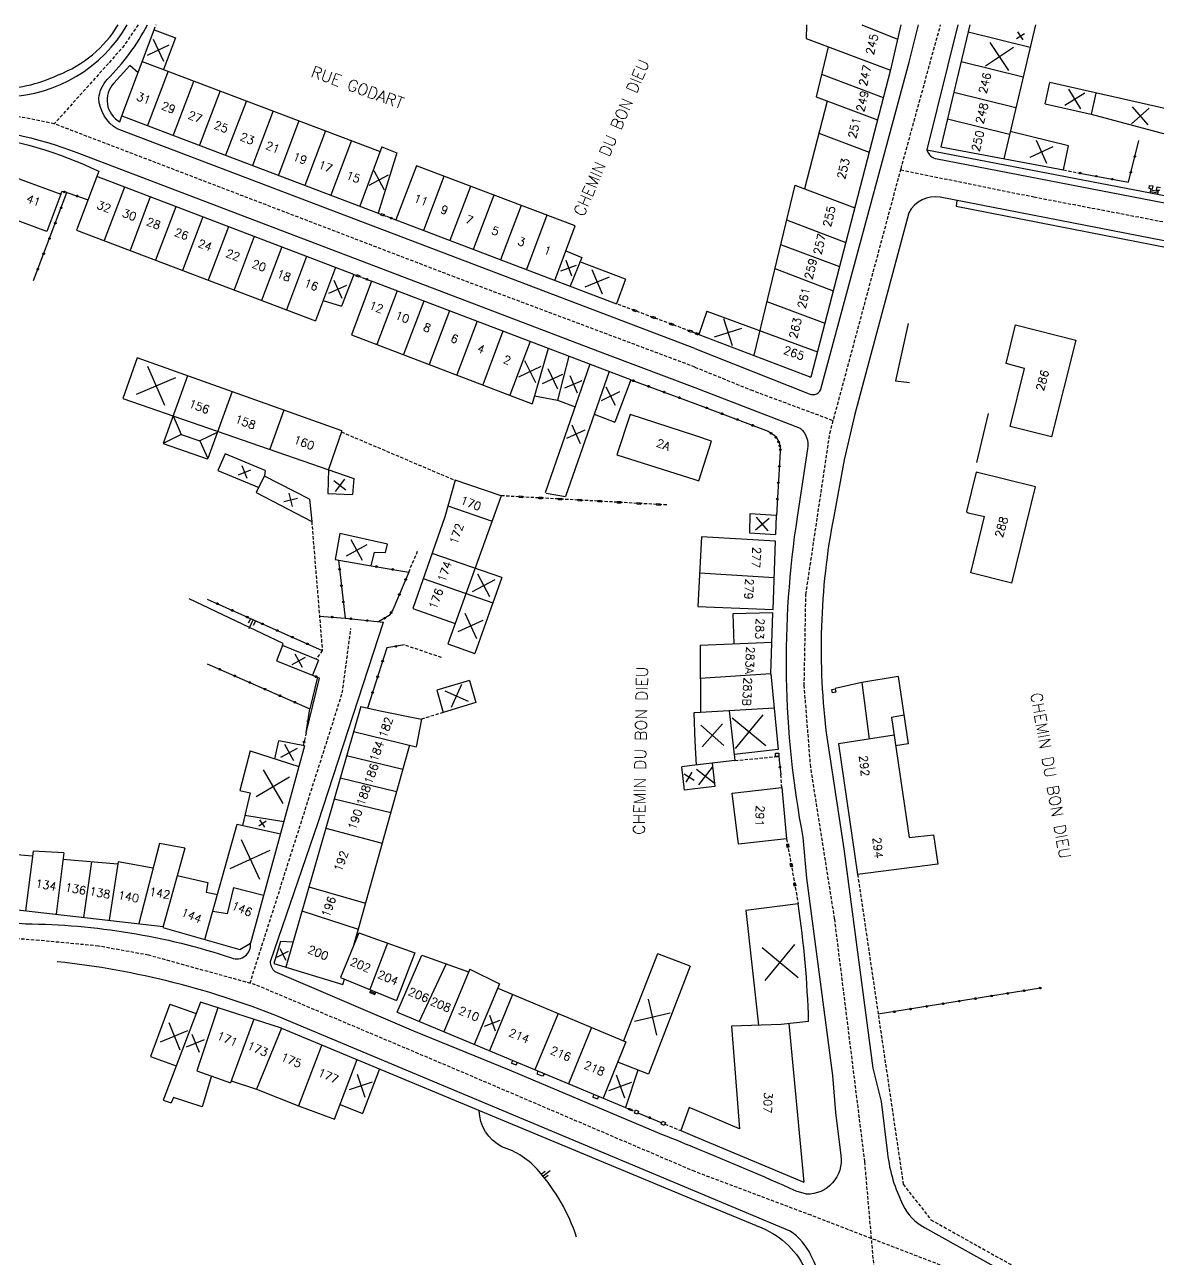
# Model space of a CAD drawing. Header units: millimetres. Extents: x 114000 to 115000, y 124000 to 125000.
# Drawn here: x 114397.9 to 114570.6, y 124811.9 to 125000 of the extents above; entities that cross this region are included whole.
import ezdxf
from ezdxf.enums import TextEntityAlignment as Align

# ---------------------------------------------------------------- set-up
doc = ezdxf.new("R2010")
doc.units = ezdxf.units.MM
doc.linetypes.add('DASHED', pattern=[0.75, 0.5, -0.25])
for name, color, linetype in [('W0001', 6, 'DASHED'), ('W0008', 7, 'CONTINUOUS'), ('W0100', 7, 'CONTINUOUS'), ('W0112', 1, 'DASHED'), ('W0211', 2, 'CONTINUOUS'), ('W0310', 3, 'CONTINUOUS'), ('W0322', 7, 'CONTINUOUS'), ('W0989', 7, 'CONTINUOUS'), ('W0991', 7, 'CONTINUOUS')]:
    doc.layers.add(name, color=color, linetype=linetype)
doc.styles.get("Standard").update_dxf_attribs({"font": 'romans.shx', "width": 0.85})

msp = doc.modelspace()

# ---------------------------------------------------------------- linework, layer by layer
at = {"layer": 'W0001'}
for points in [[(114500, 124825.23), (114463.44, 124840.85), (114433.06, 124853.7), (114416.75, 124858.21), (114409.12, 124859.6), (114400.09, 124860.46), (114376.52, 124862.24), (114350.74, 124864.93), (114327.39, 124868.44), (114275.94, 124875.56), (114247.16, 124879.74), (114233.18, 124882.1), (114221.74, 124883.91), (114214.66, 124885.18), (114209.22, 124887.72), (114172.9, 124906.05), (114141.46, 124919.36), (114135.75, 124921.19), (114095.28, 124930.78), (114092.31, 124931.24), (114090, 124966.46), (114100.71, 125000)], [(114500, 124947.82), (114463.43, 124961.53), (114402.4, 124984.9), (114392.22, 124986.94), (114382.87, 124987.6), (114369.59, 124986.2), (114360.65, 124983.52), (114354.27, 124981.6), (114346.48, 124980.33), (114328.7, 124981.29), (114307.19, 124989.04), (114277.58, 125000)], [(114415.17, 125000), (114413.06, 124996.85), (114410.65, 124994.08), (114402.4, 124984.9)], [(114511.26, 124750), (114520.28, 124774.54), (114528.53, 124796.32), (114525.88, 124826.75), (114521.28, 124863.77), (114517.63, 124886.88), (114516.65, 124899.29), (114516.9, 124913.16), (114520.55, 124937.73), (114531.39, 124978.04), (114537.42, 125000)], [(114531.35, 124977.88), (114551.64, 124973.76), (114572.69, 124969.72), (114597.58, 124965.09), (114604.11, 124962.74)], [(114500, 124947.82), (114508.49, 124944.36), (114521.07, 124939.68)], [(114432.22, 124853.93), (114446.28, 124898.17), (114447.6, 124907.97)], [(114631.99, 124750), (114621, 124764.23), (114618.02, 124766.98), (114612.29, 124770.41), (114581.43, 124787.25), (114540.88, 124809.64), (114517.69, 124818.57), (114500, 124825.23)]]:
    msp.add_lwpolyline(points, dxfattribs=at)
at = {"layer": 'W0008'}
for points in [[(114175.37, 125000), (114173.85, 124996.59), (114155.69, 124956.7), (114148.09, 124941.16), (114146.04, 124937.03), (114140.25, 124925.03, 0.302253), (114141.6, 124922.02, -0.035013), (114170.95, 124909.98), (114211.31, 124890.04, 0.081566), (114221.89, 124886.65), (114256.32, 124881.41), (114340.12, 124869.45, 0.011269), (114384.1, 124864.45), (114398.01, 124862.99, -0.078291), (114429.41, 124857.8, 0.572154), (114432.29, 124860.05, 0.572154)], [(114362, 125000), (114365.5, 124991.43, 0.348613), (114370.44, 124988.77, -0.072257), (114393.61, 124989.04), (114395.25, 124989.01, 0.258058), (114413.53, 125000)], [(114372.52, 124993.07), (114372.99, 124990.29, -0.054797), (114393.25, 124990.2, 0.11527), (114402.98, 124992.34, 0.165536), (114412.16, 125000)], [(114500, 124950.64), (114411.98, 124984.12, -0.238116), (114409.17, 124988.81, -0.135512), (114410.45, 124991.67, 0.07943), (114416.61, 125000)], [(114500, 124950.64), (114517.42, 124943.77, 0.501147), (114519.24, 124944.68), (114532.61, 124994.3), (114534.08, 125000)], [(114540.04, 125000), (114535.34, 124980.91, 0.309712), (114536.89, 124979.56), (114591.76, 124968.95), (114598.62, 124967.65), (114604.65, 124965.53)], [(114415.16, 124992.64), (114413.89, 124993.8), (114411.47, 124991.07, 0.484674), (114412.37, 124985.2), (114412.71, 124986.11)], [(114376.23, 124960.22), (114376.84, 124962.62), (114350.04, 124972.23, -0.830314), (114350.21, 124978.37, 0.047359), (114363.55, 124981.49, -0.109558), (114386.76, 124984.68, -0.074777), (114405.86, 124980.51), (114486.61, 124949.76), (114500, 124944.7)], [(114353.44, 124971.01), (114353.73, 124972.05), (114350.26, 124973.35, -0.619665), (114349.77, 124976.66, -0.119081), (114352.81, 124977.71, 0.037873), (114369.89, 124982.36, -0.168659), (114409.18, 124977.66), (114408.88, 124976.85)], [(114535.34, 124980.91), (114598.45, 124968.79, -0.039782), (114604.88, 124966.59, -0.039782)], [(114603.62, 124960.08, 0.020817), (114597.78, 124961.91), (114537.38, 124973.7, 0.321623), (114532.56, 124971.34), (114524.38, 124940.67), (114522.73, 124933.67), (114521.14, 124925.08, 0.079898), (114520.09, 124891.41), (114522.69, 124874.4), (114527.09, 124840.98), (114528.36, 124835.92), (114529.33, 124827.99, 0.086368), (114531.68, 124820.17, 0.158913), (114534.97, 124816.69), (114613.71, 124772.79, -0.101509), (114623.56, 124765.62), (114635.93, 124750)], [(114539.9, 124973.21), (114539.79, 124972.35), (114597.31, 124961.07, -0.022111), (114603.44, 124959.12, -0.022111)], [(114500, 124944.7), (114516.02, 124938.54, -0.272243), (114517.14, 124935.35), (114515.57, 124924.98, 0.085598), (114516.44, 124876.16), (114517, 124869.97), (114520.98, 124839.87), (114521.42, 124834.25), (114522.24, 124827.67, -0.456582), (114517, 124821.78), (114515.44, 124822.23, 0.009611), (114500, 124828.85)], [(114500, 124828.85, 0.004634), (114494.33, 124831.12), (114471.74, 124840.69), (114457.19, 124846.65), (114436.06, 124855.65, -0.205047), (114435.34, 124857.27), (114442.62, 124878.44), (114452.56, 124908.95)], [(114500, 124822.27), (114437.83, 124848.33, 0.071234), (114402.86, 124857.21), (114402.86, 124857.21)], [(114507.31, 124750), (114517, 124775.98), (114521.36, 124787.46, 0.121219), (114523.4, 124798.71), (114518.15, 124811.5), (114517.66, 124812.52, 0.128112), (114514.53, 124816.18), (114500, 124822.27)], [(114500, 124820.88), (114510.19, 124816.64, -0.196692), (114517, 124809.93), (114520.81, 124800.31, -0.141073), (114520.19, 124790.83), (114517, 124782.55), (114504.73, 124750)]]:
    msp.add_lwpolyline(points, format="xyb", dxfattribs=at)
for points in [[(114440.8, 124892.1), (114442.81, 124900.44)], [(114442.49, 124900.57), (114441.35, 124895.74)]]:
    msp.add_lwpolyline(points, dxfattribs=at)
at = {"layer": 'W0100'}
for points in [[(114517.01, 125000), (114516.94, 124997.9)], [(114525.43, 125000), (114530.84, 124997.78)], [(114531.36, 125000), (114529.77, 124993.1)], [(114541.88, 125000), (114537.47, 124981.38)], [(114551.86, 125000), (114547.06, 124979.57)], [(114412.71, 124986.11), (114417.62, 124999.23)], [(114417.62, 124999.23), (114420.88, 124998)], [(114420.88, 124998), (114419.04, 124993.17)], [(114516.94, 124997.9), (114529.77, 124993.09)], [(114541.62, 124998.9), (114551.06, 124996.58)], [(114520.29, 124996.64), (114518.45, 124989)], [(114415.81, 124994.39), (114452.05, 124980.68)], [(114540.56, 124994.41), (114549.99, 124992.07)], [(114419.73, 124992.91), (114416.58, 124984.64)], [(114529.77, 124993.1), (114517.67, 124946.31)], [(114519.29, 124992.48), (114528.68, 124988.91)], [(114423.66, 124991.42), (114420.49, 124983.15)], [(114553.33, 124987.92), (114554.06, 124991.17)], [(114573.36, 124986.84), (114554.06, 124991.17)], [(114427.69, 124989.9), (114424.52, 124981.62)], [(114431.69, 124988.39), (114428.51, 124980.1)], [(114520.15, 124988.36), (114516.69, 124974.98)], [(114518.45, 124989), (114527.8, 124985.49)], [(114539.45, 124989.72), (114548.9, 124987.4)], [(114561.08, 124989.57), (114560.36, 124986.35)], [(114435.75, 124986.85), (114432.61, 124978.55)], [(114553.33, 124987.92), (114560.36, 124986.35)], [(114412.71, 124986.11), (114451.75, 124971.27)], [(114439.68, 124985.36), (114436.55, 124977.05)], [(114538.48, 124985.63), (114547.94, 124983.32)], [(114560.36, 124986.35), (114572.5, 124983.13)], [(114443.7, 124983.84), (114440.57, 124975.52)], [(114518.88, 124983.46), (114526.53, 124980.59)], [(114556.9, 124981.55), (114548.03, 124983.73)], [(114447.67, 124982.33), (114444.55, 124974.01)], [(114452.32, 124981.41), (114448.94, 124972.34)], [(114452.32, 124981.41), (114454.59, 124980.46)], [(114537.47, 124981.38), (114556.12, 124977.86)], [(114556.12, 124977.86), (114556.9, 124981.55)], [(114389.11, 124979.43), (114403.39, 124974.16)], [(114454.59, 124980.46), (114451.75, 124971.27)], [(114457.58, 124978.47), (114454.46, 124970.24)], [(114481.76, 124969.33), (114457.58, 124978.47)], [(114408.88, 124976.85), (114405.81, 124968.67)], [(114448.04, 124961.95), (114408.88, 124976.85)], [(114413.09, 124975.25), (114409.99, 124967.09)], [(114461.77, 124976.88), (114458.64, 124968.65)], [(114465.8, 124975.36), (114462.67, 124967.11)], [(114515.23, 124975.53), (114508.99, 124949.62)], [(114515.23, 124975.53), (114524.34, 124972.11)], [(114401.28, 124968.49), (114387, 124973.76)], [(114403.39, 124974.16), (114401.28, 124968.49)], [(114417.01, 124973.75), (114413.94, 124965.59)], [(114469.37, 124974.01), (114466.23, 124965.76)], [(114569.43, 124974.97), (114569.32, 124974.39)], [(114569.35, 124974.58), (114570.5, 124974.36)], [(114569.4, 124974.83), (114570.55, 124974.61)], [(114570.58, 124974.75), (114570.46, 124974.17)], [(114420.92, 124972.27), (114417.84, 124964.11)], [(114473.52, 124972.44), (114470.38, 124964.18)], [(114425.02, 124970.71), (114421.94, 124962.56)], [(114454.46, 124970.24), (114488.03, 124957.47)], [(114477.46, 124970.96), (114474.33, 124962.68)], [(114513.95, 124970.25), (114522.97, 124966.82)], [(114405.81, 124968.67), (114442.19, 124954.88)], [(114428.96, 124969.21), (114425.87, 124961.07)], [(114432.84, 124967.73), (114429.79, 124959.58)], [(114478.65, 124961.04), (114481.76, 124969.33)], [(114437.05, 124966.13), (114433.98, 124957.99)], [(114513.05, 124966.51), (114522.03, 124963.15)], [(114440.84, 124964.69), (114437.79, 124956.55)], [(114480.34, 124965.54), (114482.75, 124964.53)], [(114482.75, 124964.53), (114480.97, 124960.16)], [(114489.44, 124961.2), (114482.48, 124963.87)], [(114445.25, 124963.01), (114442.19, 124954.88)], [(114448.04, 124961.95), (114446.18, 124957.1)], [(114512.18, 124962.87), (114521.06, 124959.43)], [(114450.74, 124960.92), (114447.68, 124952.75)], [(114490.21, 124945.9), (114450.74, 124960.92)], [(114489.44, 124961.2), (114488.03, 124957.47)], [(114454.65, 124959.43), (114451.55, 124951.27)], [(114443.35, 124957.97), (114446.18, 124957.1)], [(114458.72, 124957.88), (114455.61, 124949.72)], [(114462.63, 124956.4), (114459.51, 124948.23)], [(114501.81, 124956.37), (114500.59, 124952.81)], [(114501.81, 124956.37), (114518.67, 124950.17)], [(114510.96, 124957.81), (114519.8, 124954.54)], [(114466.81, 124954.8), (114463.71, 124946.63)], [(114447.68, 124952.75), (114475.19, 124942.25)], [(114470.75, 124953.31), (114467.69, 124945.11)], [(114500.59, 124952.81), (114517.67, 124946.31)], [(114547.39, 124948.35), (114548.84, 124954.27)], [(114548.84, 124954.27), (114558.04, 124951.95)], [(114474.92, 124951.72), (114471.8, 124943.54)], [(114477.66, 124950.68), (114475.19, 124942.25)], [(114558.04, 124951.95), (114554.34, 124937.22)], [(114415.04, 124949.24), (114412.86, 124943.06)], [(114446.19, 124938.13), (114415.04, 124949.24)], [(114480.81, 124949.48), (114479.04, 124942.78)], [(114483.98, 124948.27), (114477.19, 124928.66)], [(114486.91, 124947.16), (114480.28, 124928.12)], [(114550.18, 124947.63), (114547.39, 124948.35)], [(114548.01, 124938.76), (114550.18, 124947.63)], [(114422.72, 124946.5), (114418.98, 124936.18)], [(114490.21, 124945.9), (114487.78, 124939.43)], [(114429.48, 124944.09), (114425.81, 124933.91)], [(114475.54, 124943.46), (114479.04, 124942.78)], [(114412.86, 124943.06), (114448.04, 124930.87)], [(114437.37, 124941.27), (114435.25, 124935.31)], [(114479.04, 124942.78), (114481.73, 124941.77)], [(114420.51, 124940.41), (114421.71, 124937.56)], [(114484.63, 124940.63), (114487.78, 124939.43)], [(114490.11, 124940.61), (114488.09, 124934.45)], [(114500, 124937.39), (114490.11, 124940.61)], [(114421.71, 124937.56), (114418.98, 124936.18)], [(114421.71, 124937.56), (114424.57, 124936.57)], [(114427.24, 124937.88), (114424.57, 124936.57)], [(114446.19, 124938.13), (114444.16, 124932.22)], [(114554.34, 124937.22), (114548.01, 124938.76)], [(114418.98, 124936.18), (114425.68, 124933.86)], [(114424.57, 124936.57), (114425.81, 124933.91)], [(114502.5, 124936.56), (114500, 124937.39)], [(114500.57, 124930.5), (114502.5, 124936.56)], [(114425.68, 124933.86), (114425.81, 124933.91)], [(114428.43, 124934.62), (114427.32, 124932.09)], [(114434.52, 124932.07), (114428.43, 124934.62)], [(114488.09, 124934.45), (114500, 124930.68)], [(114427.32, 124932.09), (114433.56, 124929.5)], [(114434.53, 124932.07), (114434.45, 124931.31)], [(114444.16, 124932.22), (114444.1, 124928.55)], [(114434.45, 124931.31), (114433.16, 124928.69)], [(114441.26, 124927.7), (114434.41, 124931.22)], [(114448.04, 124930.87), (114447.83, 124928.39)], [(114463.46, 124930.57), (114461.92, 124925.03)], [(114470.48, 124928.21), (114463.46, 124930.57)], [(114500, 124930.68), (114500.57, 124930.5)], [(114542.82, 124931.8), (114541.36, 124925.83)], [(114551.89, 124929.56), (114542.82, 124931.8)], [(114433.16, 124928.69), (114441.62, 124924.3)], [(114444.1, 124928.55), (114447.83, 124928.39)], [(114470.48, 124928.21), (114462.35, 124905.63)], [(114477.35, 124928.63), (114480.28, 124928.12)], [(114548.25, 124914.92), (114551.89, 124929.56)], [(114441.26, 124927.7), (114441.62, 124924.3)], [(114462.37, 124926.66), (114469.1, 124924.37)], [(114461.92, 124925.03), (114457.04, 124911.04)], [(114508.37, 124925.45), (114508.33, 124922.56)], [(114512.4, 124925.22), (114508.37, 124925.45)], [(114512.3, 124922.31), (114512.4, 124925.22)], [(114541.36, 124925.83), (114541.6, 124925.64)], [(114541.6, 124925.64), (114544.1, 124925.07)], [(114542.01, 124916.49), (114544.1, 124925.07)], [(114445.92, 124922.48), (114445.19, 124918.5)], [(114453.19, 124920.82), (114445.92, 124922.48)], [(114508.33, 124922.56), (114512.29, 124922.31)], [(114452.86, 124919.56), (114453.19, 124920.82)], [(114500.99, 124921.98), (114500.45, 124911.36)], [(114512.26, 124921.28), (114500.99, 124921.98)], [(114511.91, 124910.91), (114512.26, 124921.28)], [(114450.68, 124917.55), (114451.2, 124919.64)], [(114451.2, 124919.64), (114452.86, 124919.56)], [(114470.6, 124915.75), (114459.97, 124919.44)], [(114445.19, 124918.5), (114450.68, 124917.55)], [(114458.62, 124915.59), (114469.23, 124911.9)], [(114470.6, 124915.75), (114466.48, 124904.18)], [(114500.71, 124916.48), (114512.07, 124915.77)], [(114548.25, 124914.92), (114542.01, 124916.49)], [(114500.45, 124911.36), (114511.91, 124910.91)], [(114457.04, 124911.04), (114463.48, 124908.77)], [(114511.89, 124910.39), (114505.78, 124910.22)], [(114505.78, 124910.22), (114505.94, 124905.63)], [(114511.58, 124901.08), (114511.89, 124910.39)], [(114462.35, 124905.63), (114466.48, 124904.18)], [(114511.74, 124905.87), (114500.8, 124905.41)], [(114437.16, 124905.39), (114436.24, 124903.04)], [(114442.64, 124903.19), (114437.16, 124905.39)], [(114500.8, 124905.41), (114500.83, 124895.19)], [(114436.24, 124903.04), (114441.75, 124900.86)], [(114442.64, 124903.19), (114441.75, 124900.86)], [(114465.68, 124900.05), (114460.69, 124898.61)], [(114465.68, 124900.05), (114466.64, 124896.7)], [(114511.58, 124901.08), (114500.81, 124900.38)], [(114511.58, 124901.08), (114512.67, 124889.57)], [(114530.98, 124900.69), (114525.4, 124899.77)], [(114530.98, 124900.69), (114532.5, 124890.43)], [(114460.69, 124898.61), (114461.66, 124895.19)], [(114525.4, 124899.77), (114526.55, 124891.15)], [(114449.1, 124896.08), (114437.66, 124856.4)], [(114449.1, 124896.08), (114452.06, 124895.45)], [(114466.64, 124896.7), (114461.66, 124895.19)], [(114452.06, 124895.45), (114458.36, 124894.19)], [(114458.36, 124894.19), (114457.52, 124889.98)], [(114500, 124895.14), (114499.81, 124895.13)], [(114499.81, 124895.13), (114500, 124890.79)], [(114512.07, 124895.87), (114500, 124895.14)], [(114505.19, 124895.46), (114506.09, 124887.87)], [(114531.85, 124894.78), (114529.93, 124894.44)], [(114529.93, 124894.44), (114532.61, 124876.15)], [(114448.01, 124892.3), (114457.52, 124889.98)], [(114436.02, 124888.11), (114436.63, 124890.88)], [(114440.53, 124890.13), (114436.63, 124890.88)], [(114500, 124890.79), (114500.2, 124887.18)], [(114530.33, 124891.72), (114521.86, 124890.44)], [(114521.86, 124890.44), (114524.78, 124870.52)], [(114532.5, 124890.43), (114530.56, 124890.11)], [(114432.22, 124889.33), (114430.65, 124883.33)], [(114432.22, 124889.33), (114439.66, 124886.94)], [(114440.53, 124890.13), (114432.29, 124860.05)], [(114446.94, 124888.62), (114455.5, 124886.57)], [(114456.52, 124890.22), (114448.7, 124862.15)], [(114512.67, 124889.57), (114505.98, 124888.77)], [(114500, 124887.16), (114498.01, 124886.93)], [(114498.41, 124883.35), (114498.01, 124886.93)], [(114506.09, 124887.87), (114500, 124887.16)], [(114502.64, 124887.46), (114503.04, 124883.89)], [(114445.97, 124885.23), (114454.55, 124883.15)], [(114430.65, 124883.33), (114432.25, 124882.93)], [(114432.25, 124882.93), (114431.08, 124877.97)], [(114500, 124883.54), (114498.41, 124883.35)], [(114503.04, 124883.89), (114500, 124883.54)], [(114505.66, 124882.92), (114513.22, 124883.74)], [(114506.64, 124875.15), (114505.66, 124882.92)], [(114513.22, 124883.74), (114513.96, 124875.94)], [(114445.05, 124882.05), (114453.66, 124879.95)], [(114437.36, 124878.55), (114431.44, 124879.5)], [(114425.36, 124860.6), (114430.25, 124878.15)], [(114430.25, 124878.15), (114436.86, 124876.72)], [(114443.75, 124877.54), (114452.36, 124875.29)], [(114513.96, 124875.94), (114506.64, 124875.15)], [(114532.61, 124876.15), (114536.36, 124876.56)], [(114536.36, 124876.56), (114537.01, 124872.07)], [(114399.08, 124873.28), (114394.95, 124873.64)], [(114399.18, 124874.06), (114398.03, 124864.96)], [(114403.86, 124873.83), (114399.18, 124874.06)], [(114403.86, 124873.83), (114402.68, 124864.44)], [(114418.42, 124875.24), (114415.29, 124863.02)], [(114422.3, 124874.53), (114418.42, 124875.24)], [(114422.3, 124874.53), (114418.93, 124862.43)], [(114412.07, 124872.06), (114403.73, 124872.79)], [(114408.09, 124872.41), (114406.85, 124863.97)], [(114412.13, 124872.42), (114410.74, 124863.53)], [(114417.46, 124871.49), (114412.13, 124872.42)], [(114537.01, 124872.07), (114524.78, 124870.52)], [(114421.13, 124870.33), (114425.79, 124869.27)], [(114425.79, 124869.27), (114425.55, 124867.83)], [(114429.69, 124868.54), (114428.72, 124864.51)], [(114429.69, 124868.54), (114434.28, 124867.33)], [(114441.19, 124868.64), (114449.81, 124866.12)], [(114425.55, 124867.83), (114427.27, 124867.46)], [(114515.73, 124866.03), (114507.74, 124865.04)], [(114394.1, 124865.4), (114418.98, 124862.6)], [(114428.72, 124864.51), (114426.55, 124864.88)], [(114440.13, 124864.98), (114448.7, 124862.15)], [(114507.74, 124865.04), (114509.69, 124847.53)], [(114418.93, 124862.43), (114430.68, 124859.1)], [(114436.85, 124860.31), (114435.84, 124856.95)], [(114438.75, 124860.18), (114436.85, 124860.31)], [(114448.81, 124861.6), (114446.01, 124854.8)], [(114448.7, 124862.15), (114448.01, 124859.66)], [(114448.81, 124861.6), (114457.35, 124858.56)], [(114430.68, 124859.1), (114432.29, 124860.05)], [(114453.18, 124860.04), (114450.47, 124852.96)], [(114457.35, 124858.56), (114454.54, 124851.29)], [(114435.84, 124856.95), (114446.34, 124853.76)], [(114454.65, 124849.51), (114458.37, 124858.2)], [(114462.08, 124856.87), (114457.98, 124848.12)], [(114458.37, 124858.2), (114465.51, 124855.65)], [(114494.29, 124858.42), (114489.12, 124845.15)], [(114499.26, 124856.56), (114492.92, 124840.08)], [(114499.26, 124856.56), (114494.33, 124858.4)], [(114446.01, 124854.8), (114454.54, 124851.29)], [(114465.69, 124856.08), (114461.75, 124846.55)], [(114465.69, 124856.08), (114470.22, 124853.86)], [(114446.34, 124853.76), (114446.6, 124854.55)], [(114450.49, 124852.51), (114450.68, 124852.88)], [(114470.22, 124853.86), (114466.38, 124844.61)], [(114469.95, 124853.2), (114489.46, 124845.01)], [(114424.68, 124851.03), (114418.98, 124836.1)], [(114437.03, 124847.09), (114424.69, 124851.03)], [(114450.49, 124852.51), (114451.22, 124852.23)], [(114450.58, 124852.69), (114451.31, 124852.41)], [(114451.22, 124852.23), (114451.4, 124852.58)], [(114472.23, 124852.24), (114468.71, 124843.64)], [(114420.02, 124850.73), (114417.06, 124842.77)], [(114420.02, 124850.73), (114424.03, 124849.34)], [(114427.31, 124850.19), (114424.12, 124840.61)], [(114454.65, 124849.51), (114489.44, 124834.98)], [(114479.15, 124849.34), (114475.63, 124840.75)], [(114432.8, 124848.44), (114429.23, 124838.75)], [(114484.26, 124847.19), (114480.75, 124838.61)], [(114513.16, 124847.66), (114505.59, 124847.37)], [(114505.59, 124847.37), (114506.78, 124831.76)], [(114517.31, 124848.12), (114513.16, 124847.66)], [(114514.3, 124847.79), (114516.59, 124823.64)], [(114437.03, 124847.09), (114433.22, 124837.78)], [(114437.03, 124847.09), (114500, 124820.88)], [(114443.17, 124844.53), (114439.62, 124835.26)], [(114489.46, 124845.01), (114486.04, 124836.4)], [(114417.06, 124842.77), (114420.99, 124841.37)], [(114445.11, 124833.21), (114448.54, 124842.3)], [(114472.05, 124841.77), (114472.24, 124842.14)], [(114472.05, 124841.77), (114472.78, 124841.49)], [(114472.78, 124841.49), (114472.97, 124841.86)], [(114492.92, 124840.08), (114488.23, 124841.9)], [(114424.12, 124840.61), (114429.23, 124838.75)], [(114426.36, 124839.8), (114424.95, 124835.12)], [(114451.95, 124840.88), (114449.37, 124834.08)], [(114476.03, 124840.58), (114475.98, 124840.1)], [(114476.8, 124839.76), (114475.98, 124840.1)], [(114477.07, 124840.15), (114476.8, 124839.76)], [(114491.31, 124840.7), (114489.44, 124834.98)], [(114429.34, 124839.04), (114433.22, 124837.78)], [(114433.22, 124837.78), (114439.62, 124835.26)], [(114418.98, 124836.1), (114420.22, 124835.7)], [(114420.59, 124836.51), (114420.22, 124835.7)], [(114424.95, 124835.12), (114420.59, 124836.51)], [(114484.45, 124836.59), (114484.63, 124836.96)], [(114484.45, 124836.59), (114485.18, 124836.31)], [(114485.18, 124836.31), (114485.37, 124836.68)], [(114439.62, 124835.26), (114445.11, 124833.21)], [(114445.96, 124835.46), (114449.37, 124834.08)], [(114499.11, 124835), (114497.84, 124831.48)], [(114500, 124834.62), (114499.11, 124835)], [(114506.78, 124831.76), (114500, 124834.62)], [(114497.84, 124831.48), (114500, 124830.57)], [(114500, 124830.57), (114516.59, 124823.64)]]:
    msp.add_lwpolyline(points, dxfattribs=at)
msp.add_arc((114361.78, 124843.42), 155.61, 1.7304, 8.3548, dxfattribs=at)
at = {"layer": 'W0112'}
for p, q in [((114569.18, 124975.02), (114569.27, 124975.51)), ((114569.27, 124975.51), (114569.76, 124975.42)), ((114569.76, 124975.42), (114569.67, 124974.93)), ((114570.33, 124974.8), (114570.42, 124975.29)), ((114570.42, 124975.29), (114570.91, 124975.2)), ((114569.67, 124974.93), (114569.18, 124975.02)), ((114570.82, 124974.71), (114570.33, 124974.8)), ((114452.09, 124971.01), (114452.18, 124971.25)), ((114452.56, 124970.84), (114452.09, 124971.01)), ((114452.18, 124971.25), (114452.65, 124971.08)), ((114452.65, 124971.08), (114452.56, 124970.84)), ((114448.39, 124961.68), (114448.48, 124961.92)), ((114448.48, 124961.92), (114448.95, 124961.75)), ((114448.86, 124961.51), (114448.39, 124961.68)), ((114448.95, 124961.75), (114448.86, 124961.51)), ((114490.57, 124956.4), (114490.66, 124956.63)), ((114491.04, 124956.22), (114490.57, 124956.4)), ((114490.66, 124956.63), (114491.13, 124956.46)), ((114491.13, 124956.46), (114491.04, 124956.22)), ((114493.38, 124955.36), (114493.47, 124955.59)), ((114493.85, 124955.18), (114493.38, 124955.36)), ((114493.47, 124955.59), (114493.94, 124955.41)), ((114493.94, 124955.41), (114493.85, 124955.18)), ((114496.19, 124954.31), (114496.28, 124954.55)), ((114496.28, 124954.55), (114496.75, 124954.37)), ((114496.66, 124954.14), (114496.19, 124954.31)), ((114496.75, 124954.37), (114496.66, 124954.14)), ((114499.01, 124953.27), (114499.1, 124953.5)), ((114499.48, 124953.09), (114499.01, 124953.27)), ((114499.1, 124953.5), (114499.56, 124953.33)), ((114499.56, 124953.33), (114499.48, 124953.09)), ((114500.03, 124952.89), (114500.12, 124953.12)), ((114500.49, 124952.71), (114500.03, 124952.89)), ((114500.12, 124953.12), (114500.58, 124952.95)), ((114500.58, 124952.95), (114500.49, 124952.71)), ((114473.22, 124927.94), (114473.23, 124928.19)), ((114473.23, 124928.19), (114473.73, 124928.16)), ((114473.73, 124928.16), (114473.72, 124927.91)), ((114473.72, 124927.91), (114473.22, 124927.94)), ((114476.22, 124927.77), (114476.23, 124928.02)), ((114476.71, 124927.74), (114476.22, 124927.77)), ((114476.23, 124928.02), (114476.73, 124927.99)), ((114476.73, 124927.99), (114476.71, 124927.74)), ((114479.21, 124927.6), (114479.22, 124927.85)), ((114479.71, 124927.58), (114479.21, 124927.6)), ((114479.22, 124927.85), (114479.72, 124927.82)), ((114479.72, 124927.82), (114479.71, 124927.58)), ((114482.21, 124927.44), (114482.22, 124927.69)), ((114482.71, 124927.41), (114482.21, 124927.44)), ((114482.22, 124927.69), (114482.72, 124927.66)), ((114482.72, 124927.66), (114482.71, 124927.41)), ((114485.2, 124927.27), (114485.22, 124927.52)), ((114485.7, 124927.24), (114485.2, 124927.27)), ((114485.22, 124927.52), (114485.71, 124927.49)), ((114485.71, 124927.49), (114485.7, 124927.24)), ((114488.2, 124927.1), (114488.21, 124927.35)), ((114488.7, 124927.07), (114488.2, 124927.1)), ((114488.21, 124927.35), (114488.71, 124927.32)), ((114488.71, 124927.32), (114488.7, 124927.07)), ((114491.19, 124926.94), (114491.21, 124927.19)), ((114491.69, 124926.91), (114491.19, 124926.94)), ((114491.21, 124927.19), (114491.71, 124927.16)), ((114491.71, 124927.16), (114491.69, 124926.91)), ((114494.19, 124926.77), (114494.2, 124927.02)), ((114494.69, 124926.74), (114494.19, 124926.77)), ((114494.2, 124927.02), (114494.7, 124926.99)), ((114494.7, 124926.99), (114494.69, 124926.74)), ((114520.87, 124898.68), (114521.36, 124898.78)), ((114520.98, 124898.19), (114520.87, 124898.68)), ((114521.46, 124898.3), (114520.98, 124898.19)), ((114521.36, 124898.78), (114521.46, 124898.3)), ((114512.26, 124888.97), (114512.76, 124889)), ((114512.28, 124888.47), (114512.26, 124888.97)), ((114512.76, 124889), (114512.78, 124888.5)), ((114512.78, 124888.5), (114512.28, 124888.47)), ((114513.98, 124875.11), (114514.23, 124875.16)), ((114514.07, 124874.62), (114513.98, 124875.11)), ((114514.32, 124874.66), (114514.07, 124874.62)), ((114514.23, 124875.16), (114514.32, 124874.66)), ((114514.51, 124872.16), (114514.76, 124872.2)), ((114514.6, 124871.67), (114514.51, 124872.16)), ((114514.85, 124871.71), (114514.6, 124871.67)), ((114514.76, 124872.2), (114514.85, 124871.71)), ((114515.04, 124869.21), (114515.29, 124869.25)), ((114515.13, 124868.71), (114515.04, 124869.21)), ((114515.37, 124868.76), (114515.13, 124868.71)), ((114515.29, 124869.25), (114515.37, 124868.76)), ((114489.86, 124834.67), (114489.95, 124834.9)), ((114490.32, 124834.48), (114489.86, 124834.67)), ((114489.95, 124834.9), (114490.41, 124834.71)), ((114490.41, 124834.71), (114490.32, 124834.48)), ((114490.77, 124834.16), (114490.96, 124834.62)), ((114491.23, 124833.97), (114490.77, 124834.16)), ((114490.96, 124834.62), (114491.42, 124834.43)), ((114491.42, 124834.43), (114491.23, 124833.97)), ((114494.87, 124832.44), (114495.06, 124832.91)), ((114495.33, 124832.25), (114494.87, 124832.44)), ((114495.06, 124832.91), (114495.53, 124832.71)), ((114495.53, 124832.71), (114495.33, 124832.25))]:
    msp.add_line(p, q, dxfattribs=at)
for points in [[(114417.62, 124999.23), (114417.91, 125000)], [(114556.12, 124977.86), (114558.35, 124977.44)], [(114403.39, 124974.16), (114403.53, 124974.59)], [(114451.75, 124971.27), (114453.02, 124970.81)], [(114448.04, 124961.95), (114449.33, 124961.47)], [(114500, 124953.03), (114488.03, 124957.47)], [(114500.59, 124952.81), (114500, 124953.03)], [(114446.13, 124937.95), (114463.46, 124930.57)], [(114495.7, 124926.81), (114470.48, 124928.21)], [(114441.62, 124924.3), (114443.23, 124904.63), (114442.3, 124903.33)], [(114456.4, 124916.57), (114457.82, 124919.95)], [(114461.4, 124903.56), (114455.75, 124905.48)], [(114461.66, 124895.19), (114458.36, 124894.19)], [(114440.8, 124892.1), (114440.57, 124891.17)], [(114506.09, 124887.87), (114512.77, 124888.5)], [(114512.77, 124888.5), (114512.83, 124887.92)], [(114513.22, 124883.74), (114513.1, 124885.75)], [(114513.96, 124875.94), (114515.73, 124866.03)], [(114524.78, 124870.52), (114531.73, 124823.3), (114535.94, 124817.89), (114556.77, 124806.24), (114557.05, 124806.53), (114570.34, 124799.01)], [(114489.44, 124834.98), (114490.86, 124834.39)], [(114495.43, 124832.48), (114497.84, 124831.48)]]:
    msp.add_lwpolyline(points, dxfattribs=at)
at = {"layer": 'W0211'}
for p, q in [((114432.01, 124908.85), (114432.33, 124909.51)), ((114432.07, 124908.01), (114432.71, 124909.33)), ((114432.77, 124908.48), (114433.09, 124909.14)), ((114477.16, 124825.26), (114476.63, 124824.85)), ((114477.94, 124825.36), (114476.87, 124824.54)), ((114477.64, 124824.64), (114477.1, 124824.23))]:
    msp.add_line(p, q, dxfattribs=at)
msp.add_lwpolyline([(114437.16, 124905.39), (114437.27, 124905.69), (114422.94, 124912.49)], dxfattribs=at)
msp.add_lwpolyline([(114481.98, 124815.22, 0.097492), (114476.26, 124825.27, 0.141024), (114470.6, 124829.01, -0.27838), (114467.15, 124834.56)], format="xyb", dxfattribs=at)
at = {"layer": 'W0310'}
for points in [[(114532.49, 124954.47), (114530.57, 124945.71), (114532.69, 124945.48)], [(114544.65, 124940.77), (114542.87, 124933.3)], [(114525.4, 124899.77), (114521.36, 124898.84)]]:
    msp.add_lwpolyline(points, dxfattribs=at)
at = {"layer": 'W0322'}
for points in [[(114566.03, 124976), (114567.6, 124982.34)], [(114558.35, 124977.44), (114566.03, 124976)], [(114399.24, 124961.01), (114404.34, 124974.43)], [(114404.34, 124974.43), (114403.53, 124974.59)], [(114404.34, 124974.43), (114407.55, 124973.33)], [(114453.02, 124970.81), (114454.46, 124970.24)], [(114449.33, 124961.47), (114450.74, 124960.92)], [(114490.21, 124945.9), (114500, 124942.29)], [(114500, 124942.29), (114511.14, 124938.05)], [(114511.14, 124938.05), (114512.07, 124937.43)], [(114512.07, 124937.43), (114512.61, 124936.74)], [(114512.61, 124936.74), (114512.87, 124936.13)], [(114512.87, 124936.13), (114513, 124935.5)], [(114513, 124934.97), (114512.4, 124925.22)], [(114513, 124935.5), (114513, 124934.97)], [(114445.7, 124918.41), (114446.73, 124909.56)], [(114450.68, 124917.55), (114456.4, 124916.57)], [(114456.4, 124916.57), (114454, 124910.85)], [(114425.69, 124912.47), (114443.23, 124904.63)], [(114442.82, 124909.89), (114446.73, 124909.56)], [(114446.73, 124909.56), (114452.56, 124908.95)], [(114453.43, 124909.96), (114451.79, 124909.03)], [(114454, 124910.85), (114453.43, 124909.96)], [(114455.75, 124905.48), (114453.07, 124905.03)], [(114453.07, 124905.03), (114450.13, 124895.86)], [(114425.69, 124902.61), (114441.35, 124895.74)], [(114441.75, 124900.86), (114442.81, 124900.44)], [(114440.8, 124892.1), (114441.35, 124895.74)], [(114440.57, 124891.17), (114440.34, 124890.17)], [(114512.83, 124887.92), (114513.1, 124885.75)], [(114552.66, 124853.2), (114527.92, 124849.2)], [(114491.32, 124834.2), (114494.97, 124832.67)]]:
    msp.add_lwpolyline(points, dxfattribs=at)
for centre, major_axis, start_param, end_param in [((114567, 124979.91), (-0.0884, 0.0884), -1.027694, 5.255491), ((114567, 124979.91), (-0.0532, 0.0532), -1.027694, 5.255491), ((114558.66, 124977.39), (-0.0884, 0.0884), 3.740914, 10.024099), ((114558.66, 124977.39), (0.0532, 0.0532), 5.31171, 11.594895), ((114561.12, 124976.92), (-0.0884, 0.0884), 3.740914, 10.024099), ((114561.12, 124976.92), (0.0532, 0.0532), 5.31171, 11.594895), ((114566.4, 124977.49), (-0.0884, 0.0884), -1.027694, 5.255491), ((114566.4, 124977.49), (-0.0532, 0.0532), -1.027694, 5.255491), ((114563.58, 124976.46), (-0.0884, 0.0884), 3.740914, 10.024099), ((114563.58, 124976.46), (0.0532, 0.0532), 5.31171, 11.594895), ((114403.94, 124974.51), (0.0884, 0.0884), 2.168795, 8.45198), ((114403.94, 124974.51), (-0.0532, 0.0532), 0.597999, 6.881184), ((114405.9, 124973.89), (0.0884, 0.0884), 5.165598, 11.448783), ((114405.9, 124973.89), (-0.0532, 0.0532), 3.594802, 9.877987), ((114403.45, 124972.1), (-0.0884, 0.0884), -1.148603671813716, 5.13458163536587), ((114403.45, 124972.1), (0.0532, 0.0532), 0.422193, 6.705378), ((114402.56, 124969.76), (-0.0884, 0.0884), -1.148603671813716, 5.13458163536587), ((114402.56, 124969.76), (0.0532, 0.0532), 0.422193, 6.705378), ((114453.72, 124970.53), (-0.0884, 0.0884), 3.547124, 9.830309), ((114453.72, 124970.53), (-0.0532, 0.0532), 3.547124, 9.830309), ((114401.67, 124967.42), (-0.0884, 0.0884), -1.148603671813716, 5.13458163536587), ((114401.67, 124967.42), (0.0532, 0.0532), 0.422193, 6.705378), ((114400.78, 124965.09), (-0.0884, 0.0884), -1.148603671813716, 5.13458163536587), ((114400.78, 124965.09), (0.0532, 0.0532), 0.422193, 6.705378), ((114399.9, 124962.75), (-0.0884, 0.0884), -1.148603671813716, 5.13458163536587), ((114399.9, 124962.75), (0.0532, 0.0532), 0.422193, 6.705378), ((114450.02, 124961.2), (-0.0884, 0.0884), 3.555836219103278, 9.839021526282863), ((114450.02, 124961.2), (0.0532, 0.0532), 5.126633, 11.409818), ((114490.62, 124945.75), (-0.0884, 0.0884), 3.573653, 9.856838), ((114490.62, 124945.75), (0.0532, 0.0532), 5.144449, 11.427634), ((114492.96, 124944.89), (-0.0884, 0.0884), 3.573653, 9.856838), ((114492.96, 124944.89), (0.0532, 0.0532), 5.144449, 11.427634), ((114495.31, 124944.02), (-0.0884, 0.0884), 3.573653, 9.856838), ((114495.31, 124944.02), (0.0532, 0.0532), 5.144449, 11.427634), ((114497.65, 124943.16), (-0.0884, 0.0884), 3.573653, 9.856838), ((114497.65, 124943.16), (0.0532, 0.0532), 5.144449, 11.427634), ((114501.79, 124941.61), (0.0884, 0.0884), 5.134173, 11.417358), ((114501.79, 124941.61), (-0.0532, 0.0532), 3.563377, 9.846562), ((114504.13, 124940.72), (0.0884, 0.0884), 5.134173, 11.417358), ((114504.13, 124940.72), (-0.0532, 0.0532), 3.563377, 9.846562), ((114506.47, 124939.83), (0.0884, 0.0884), 5.134173, 11.417358), ((114506.47, 124939.83), (-0.0532, 0.0532), 3.563377, 9.846562), ((114508.8, 124938.94), (0.0884, 0.0884), 5.134173, 11.417358), ((114508.8, 124938.94), (-0.0532, 0.0532), 3.563377, 9.846562), ((114511.59, 124937.75), (-0.0884, 0.0884), 3.342050450977542, 9.625235758157128), ((114511.59, 124937.75), (0.0532, 0.0532), 4.912847, 11.196032), ((114512.33, 124937.1), (0.0884, 0.0884), 4.586772, 10.869957), ((114512.33, 124937.1), (0.0532, 0.0532), 4.586772, 10.869957), ((114512.74, 124936.44), (-0.0884, 0.0884), 2.763175456343345, 9.04636076352293), ((114512.74, 124936.44), (-0.0532, 0.0532), 2.763175456389246, 9.046360763568831), ((114512.93, 124935.82), (-0.0884, 0.0884), 2.550117, 8.833302), ((114512.93, 124935.82), (0.0532, 0.0532), 4.120913, 10.404098), ((114513, 124935.24), (0.0884, 0.0884), 3.931673, 10.214858), ((114513, 124935.24), (0.0532, 0.0532), 3.931673, 10.214858), ((114512.86, 124932.71), (0.0884, 0.0884), 3.865385, 10.14857), ((114512.86, 124932.71), (-0.0532, 0.0532), 2.294589, 8.577774), ((114512.71, 124930.21), (0.0884, 0.0884), 3.865385, 10.14857), ((114512.71, 124930.21), (-0.0532, 0.0532), 2.294589, 8.577774), ((114512.55, 124927.72), (0.0884, 0.0884), 3.865385, 10.14857), ((114512.55, 124927.72), (-0.0532, 0.0532), 2.294589, 8.577774), ((114445.86, 124917.01), (0.0884, 0.0884), 4.042594, 10.325779), ((114445.86, 124917.01), (-0.0532, 0.0532), 2.471798, 8.754983), ((114451.48, 124917.42), (0.0884, 0.0884), 5.327494, 11.610679), ((114451.48, 124917.42), (0.0532, 0.0532), 5.327494, 11.610679), ((114453.94, 124916.99), (0.0884, 0.0884), 5.327494, 11.610679), ((114453.94, 124916.99), (0.0532, 0.0532), 5.327494, 11.610679), ((114455.94, 124915.46), (0.0884, 0.0884), 3.529257, 9.812442), ((114455.94, 124915.46), (0.0532, 0.0532), 3.529257, 9.812442), ((114446.15, 124914.53), (0.0884, 0.0884), 4.042594, 10.325779), ((114446.15, 124914.53), (-0.0532, 0.0532), 2.471798, 8.754983), ((114454.97, 124913.15), (0.0884, 0.0884), 3.529257, 9.812442), ((114454.97, 124913.15), (0.0532, 0.0532), 3.529257, 9.812442), ((114427.25, 124911.77), (0.0884, 0.0884), 5.077661, 11.360846), ((114427.25, 124911.77), (0.0532, 0.0532), 5.077661, 11.360846), ((114446.44, 124912.05), (0.0884, 0.0884), 4.042594, 10.325779), ((114446.44, 124912.05), (-0.0532, 0.0532), 2.471798, 8.754983), ((114429.54, 124910.75), (0.0884, 0.0884), 5.077661, 11.360846), ((114429.54, 124910.75), (0.0532, 0.0532), 5.077661, 11.360846), ((114431.82, 124909.73), (0.0884, 0.0884), 5.077661, 11.360846), ((114431.82, 124909.73), (0.0532, 0.0532), 5.077661, 11.360846), ((114444.72, 124909.73), (0.0884, 0.0884), 5.415657431932265, 11.69884273911185), ((114444.72, 124909.73), (-0.0532, 0.0532), 3.844861, 10.128046), ((114447.59, 124909.47), (-0.0884, 0.0884), 3.822583, 10.105768), ((114447.59, 124909.47), (-0.0532, 0.0532), 3.822583, 10.105768), ((114450.08, 124909.21), (-0.0884, 0.0884), 3.822583, 10.105768), ((114450.08, 124909.21), (-0.0532, 0.0532), 3.822583, 10.105768), ((114452.72, 124909.55), (0.0884, 0.0884), 2.868251315820444, 9.15143662300003), ((114452.72, 124909.55), (0.0532, 0.0532), 2.868251315928371, 9.151436623107958), ((114453.72, 124910.41), (-0.0884, 0.0884), 1.788223, 8.071408), ((114453.72, 124910.41), (0.0532, 0.0532), 3.359019, 9.642204), ((114434.1, 124908.71), (0.0884, 0.0884), 5.077661, 11.360846), ((114434.1, 124908.71), (0.0532, 0.0532), 5.077661, 11.360846), ((114436.38, 124907.69), (0.0884, 0.0884), 5.077661, 11.360846), ((114436.38, 124907.69), (0.0532, 0.0532), 5.077661, 11.360846), ((114438.67, 124906.67), (0.0884, 0.0884), 5.077661, 11.360846), ((114438.67, 124906.67), (0.0532, 0.0532), 5.077661, 11.360846), ((114440.95, 124905.65), (0.0884, 0.0884), 5.077661, 11.360846), ((114440.95, 124905.65), (0.0532, 0.0532), 5.077661, 11.360846), ((114454.44, 124905.26), (-0.0884, 0.0884), 0.953905, 7.23709), ((114454.44, 124905.26), (-0.0532, 0.0532), 0.953905, 7.23709), ((114427.62, 124901.77), (0.0884, 0.0884), 5.084222, 11.367407), ((114427.62, 124901.77), (0.0532, 0.0532), 5.084222, 11.367407), ((114452.42, 124903), (-0.0884, 0.0884), 2.045317, 8.328502), ((114452.42, 124903), (0.0532, 0.0532), 3.616113262940658, 9.899298570120244), ((114429.91, 124900.76), (0.0884, 0.0884), 5.084222, 11.367407), ((114429.91, 124900.76), (0.0532, 0.0532), 5.084222, 11.367407), ((114432.2, 124899.76), (0.0884, 0.0884), 5.084222, 11.367407), ((114432.2, 124899.76), (0.0532, 0.0532), 5.084222, 11.367407), ((114442.27, 124900.66), (0.0884, 0.0884), 5.121345267538132, 11.40453057471772), ((114442.27, 124900.66), (-0.0532, 0.0532), 3.550549, 9.833734), ((114451.66, 124900.62), (-0.0884, 0.0884), 2.045317, 8.328502), ((114451.66, 124900.62), (0.0532, 0.0532), 3.616113262940658, 9.899298570120244), ((114434.49, 124898.75), (0.0884, 0.0884), 5.084222, 11.367407), ((114434.49, 124898.75), (0.0532, 0.0532), 5.084222, 11.367407), ((114450.89, 124898.24), (-0.0884, 0.0884), 2.045317, 8.328502), ((114450.89, 124898.24), (0.0532, 0.0532), 3.616113262940658, 9.899298570120244), ((114436.78, 124897.75), (0.0884, 0.0884), 5.084222, 11.367407), ((114436.78, 124897.75), (0.0532, 0.0532), 5.084222, 11.367407), ((114439.06, 124896.74), (0.0884, 0.0884), 5.084222, 11.367407), ((114439.06, 124896.74), (0.0532, 0.0532), 5.084222, 11.367407), ((114441.07, 124893.87), (0.0884, 0.0884), 0.6341342069754077, 6.917319514154994), ((114441.07, 124893.87), (0.0532, 0.0532), 0.6341342069899087, 6.917319514169495), ((114440.46, 124890.68), (-0.0884, 0.0884), 2.120114, 8.403299), ((114440.46, 124890.68), (-0.0532, 0.0532), 2.120114, 8.403299), ((114512.96, 124886.87), (0.0884, 0.0884), 4.051484409077371, 10.33466971625696), ((114512.96, 124886.87), (0.0532, 0.0532), 4.051484409021857, 10.33466971620144), ((114550.13, 124852.79), (-0.0884, 0.0884), 0.945324, 7.228509), ((114550.13, 124852.79), (-0.0532, 0.0532), 0.945324, 7.228509), ((114552.6, 124853.19), (-0.0884, 0.0884), 0.945324, 7.228509), ((114552.6, 124853.19), (-0.0532, 0.0532), 0.945324, 7.228509), ((114537.79, 124850.8), (-0.0884, 0.0884), 0.945324, 7.228509), ((114540.26, 124851.2), (-0.0884, 0.0884), 0.945324, 7.228509), ((114540.26, 124851.2), (-0.0532, 0.0532), 0.945324, 7.228509), ((114542.73, 124851.59), (-0.0884, 0.0884), 0.945324, 7.228509), ((114542.73, 124851.59), (-0.0532, 0.0532), 0.945324, 7.228509), ((114545.2, 124851.99), (-0.0884, 0.0884), 0.945324, 7.228509), ((114545.2, 124851.99), (-0.0532, 0.0532), 0.945324, 7.228509), ((114547.66, 124852.39), (-0.0884, 0.0884), 0.945324, 7.228509), ((114547.66, 124852.39), (-0.0532, 0.0532), 0.945324, 7.228509), ((114530.39, 124849.6), (-0.0884, 0.0884), 0.945324, 7.228509), ((114530.39, 124849.6), (-0.0532, 0.0532), 0.945324, 7.228509), ((114532.85, 124850), (-0.0884, 0.0884), 0.945324, 7.228509), ((114532.85, 124850), (-0.0532, 0.0532), 0.945324, 7.228509), ((114535.32, 124850.4), (-0.0884, 0.0884), 0.945324, 7.228509), ((114535.32, 124850.4), (-0.0532, 0.0532), 0.945324, 7.228509), ((114537.79, 124850.8), (-0.0532, 0.0532), 0.945324, 7.228509), ((114493.1, 124833.45), (0.0884, 0.0884), 5.102229, 11.385414), ((114493.1, 124833.45), (-0.0532, 0.0532), 3.531432, 9.814617)]:
    msp.add_ellipse(centre, major_axis=major_axis, ratio=1, start_param=start_param, end_param=end_param, dxfattribs=at)
at = {"layer": 'W0991'}
for p, q in [((114417.46, 124997.79), (114419.04, 124994.46)), ((114548.97, 124997.9), (114550.21, 124998.68)), ((114549.98, 124997.67), (114549.2, 124998.91)), ((114416.58, 124995.34), (114419.92, 124996.91)), ((114544.25, 124993.73), (114548.52, 124996.58)), ((114547.81, 124993.02), (114544.96, 124997.29)), ((114558.78, 124987.16), (114556.94, 124990.19)), ((114556.34, 124987.76), (114559.37, 124989.6)), ((114566.49, 124984.91), (114569.22, 124987.28)), ((114569.04, 124984.73), (114566.67, 124987.46)), ((114551.08, 124979.82), (114554.58, 124981.42)), ((114553.63, 124978.87), (114552.03, 124982.37)), ((114450.38, 124975.53), (114453.34, 124977.1)), ((114451.08, 124977.8), (114452.65, 124974.83)), ((114480.33, 124964.12), (114481.19, 124961.71)), ((114479.55, 124962.48), (114481.96, 124963.35)), ((114485.9, 124958.95), (114484.36, 124962.65)), ((114444.25, 124959.09), (114446.97, 124960.3)), ((114445.01, 124961.06), (114446.22, 124958.34)), ((114483.28, 124960.03), (114486.98, 124961.58)), ((114505.74, 124951.04), (114504.39, 124955.17)), ((114503, 124952.43), (114507.13, 124953.78)), ((114474.04, 124948.85), (114475.69, 124945.46)), ((114419.22, 124941.97), (114416.66, 124947.94)), ((114473.17, 124946.33), (114476.56, 124947.98)), ((114477.61, 124947.6), (114479.07, 124944.49)), ((114414.95, 124943.68), (114420.93, 124946.24)), ((114476.78, 124945.31), (114479.89, 124946.77)), ((114480.2, 124944.65), (114482.8, 124945.79)), ((114480.93, 124946.52), (114482.07, 124943.91)), ((114485.77, 124942.71), (114488.56, 124944.13)), ((114486.45, 124944.82), (114487.87, 124942.03)), ((114480.47, 124936.97), (114483.3, 124938.25)), ((114481.25, 124939.03), (114482.53, 124936.19)), ((114430.45, 124931.41), (114432.37, 124932.19)), ((114431.8, 124930.84), (114431.02, 124932.76)), ((114444.97, 124930.52), (114446.82, 124929.1)), ((114446.61, 124930.74), (114445.19, 124928.89)), ((114438.67, 124926.57), (114438.18, 124928.63)), ((114437.39, 124927.35), (114439.46, 124927.85)), ((114509.23, 124923.04), (114511.33, 124924.8)), ((114511.16, 124922.87), (114509.4, 124924.97)), ((114446.92, 124919.06), (114450.05, 124920.77)), ((114449.34, 124918.35), (114447.64, 124921.48)), ((114466.12, 124913.65), (114469.59, 124915.45)), ((114468.76, 124912.82), (114466.95, 124916.28)), ((114463.91, 124907.55), (114467.76, 124909.28)), ((114464.97, 124910.34), (114466.7, 124906.49)), ((114438.66, 124902.49), (114440.69, 124903.62)), ((114440.24, 124902.04), (114439.11, 124904.07)), ((114461.9, 124898.5), (114465.44, 124896.92)), ((114464.46, 124899.48), (114462.88, 124895.94)), ((114505.68, 124894.36), (114510.81, 124890.16)), ((114510.35, 124894.82), (114506.15, 124889.69)), ((114500.92, 124893.27), (114504.4, 124890.15)), ((114501.1, 124889.97), (114504.22, 124893.45)), ((114436.94, 124888.39), (114439.47, 124889.75)), ((114438.88, 124887.81), (114437.53, 124890.33)), ((114502.63, 124886.87), (114500.52, 124884.18)), ((114433.14, 124882.41), (114438.26, 124885.41)), ((114434.2, 124886.47), (114437.2, 124881.34)), ((114498.35, 124885.82), (114499.88, 124884.87)), ((114498.64, 124884.58), (114499.59, 124886.11)), ((114500.23, 124886.58), (114502.92, 124884.47)), ((114433.54, 124877.9), (114434.67, 124878.67)), ((114434.49, 124877.72), (114433.72, 124878.85)), ((114430.86, 124875.84), (114433.65, 124869.78)), ((114429.22, 124871.42), (114435.29, 124874.2)), ((114436.33, 124857.89), (114438.08, 124858.8)), ((114436.75, 124859.22), (114437.66, 124857.47)), ((114510.22, 124859.38), (114515.72, 124854.83)), ((114510.7, 124854.35), (114515.24, 124859.86)), ((114492.89, 124851.49), (114494.16, 124846.04)), ((114468.7, 124849.05), (114469.59, 124846.66)), ((114490.8, 124848.13), (114496.25, 124849.4)), ((114419.83, 124847.96), (114421.51, 124843.78)), ((114467.95, 124847.41), (114470.34, 124848.3)), ((114418.58, 124845.03), (114422.76, 124846.71)), ((114422.53, 124844.25), (114425.3, 124845.34)), ((114423.37, 124846.17), (114424.46, 124843.41)), ((114448.55, 124840.07), (114449.72, 124836.55)), ((114488.01, 124839.96), (114489.28, 124836.45)), ((114447.38, 124837.72), (114450.89, 124838.9)), ((114486.89, 124837.57), (114490.4, 124838.84))]:
    msp.add_line(p, q, dxfattribs=at)

# ---------------------------------------------------------------- texts
at = {"layer": 'W0989'}
for s, rotation, p in [('CHEMIN DU BON DIEU', 66.8687, (114487.28, 124982.77)), ('RUE GODART', 340.1771, (114448.61, 124990.44)), ('CHEMIN DU BON DIEU', 88.8428, (114491.71, 124889.37)), ('CHEMIN DU BON DIEU', 280.0469, (114554.19, 124885.58))]:
    msp.add_text(s, height=1.75, rotation=rotation, dxfattribs=at).set_placement(p, align=Align.MIDDLE)
at = {"layer": 'W0991'}
for s, rotation, p in [('245', 76.4341, (114526.98, 124997.02)), ('247', 76.4341, (114525.9, 124992.26)), ('246', 76.4341, (114544.17, 124991.11)), ('31', 339.0328, (114416.03, 124988.78)), ('249', 76.4341, (114525.52, 124988.35)), ('29', 339.0328, (114419.81, 124987.37)), ('27', 339.0328, (114423.87, 124985.95)), ('248', 76.4341, (114543.71, 124986.51)), ('25', 339.0328, (114427.84, 124984.44)), ('251', 76.4341, (114524.29, 124984.28)), ('23', 339.0328, (114431.81, 124982.64)), ('250', 76.4341, (114543.09, 124982.29)), ('21', 339.0328, (114435.68, 124981.32)), ('19', 339.0328, (114439.84, 124979.62)), ('17', 339.0328, (114443.71, 124978.39)), ('253', 76.4341, (114522.6, 124978.07)), ('15', 339.0328, (114447.96, 124976.79)), ('41', 339.0328, (114399.25, 124973.22)), ('11', 339.0328, (114458.26, 124973.29)), ('32', 339.0328, (114409.98, 124972.26)), ('30', 339.0328, (114413.85, 124971.03)), ('9', 339.0328, (114461.85, 124971.78)), ('255', 76.4341, (114520.45, 124970.78)), ('28', 339.0328, (114417.54, 124969.71)), ('7', 339.0328, (114465.63, 124970.27)), ('26', 339.0328, (114421.79, 124968.1)), ('5', 339.0328, (114469.6, 124968.57)), ('3', 339.0328, (114473.58, 124966.93)), ('257', 76.4341, (114518.99, 124966.57)), ('24', 339.0328, (114425.38, 124966.4)), ('22', 339.0328, (114429.63, 124964.89)), ('1', 339.0328, (114477.54, 124965.57)), ('20', 339.0328, (114433.6, 124963.28)), ('259', 76.4341, (114517.64, 124962.8)), ('18', 339.0328, (114437.38, 124961.77)), ('16', 339.0328, (114441.54, 124960.36)), ('261', 76.4341, (114516.58, 124958.36)), ('12', 339.0328, (114451.46, 124956.96)), ('10', 339.0328, (114455.43, 124955.44)), ('8', 339.0328, (114459.21, 124953.84)), ('263', 76.4341, (114515.3, 124953.77)), ('6', 339.0328, (114463.37, 124952.14)), ('4', 339.0328, (114467.43, 124950.58)), ('265', 340.4221, (114515.09, 124949.97)), ('2', 339.0328, (114471.39, 124948.91)), ('286', 74.4834, (114552.94, 124945.8)), ('156', 339.0328, (114424.47, 124941.8)), ('158', 339.0328, (114431.52, 124939.45)), ('160', 339.0328, (114440.46, 124936.32)), ('2A', 339.0328, (114495.18, 124935.99)), ('170', 339.0328, (114465.86, 124927.07)), ('288', 74.4834, (114546.68, 124923.45)), ('172', 70.2053, (114463.67, 124922.42)), ('277', 267.0909, (114509.34, 124918.8)), ('174', 70.2053, (114461.88, 124916.67)), ('279', 267.0909, (114508.24, 124914)), ('176', 70.2053, (114460.56, 124912.53)), ('283', 267.0909, (114509.89, 124907.96)), ('283A', 267.0909, (114508.38, 124903.16)), ('283B', 267.0909, (114507.97, 124898.37)), ('182', 70.2053, (114452.92, 124892.93)), ('184', 70.2053, (114451.53, 124889.29)), ('186', 70.2053, (114450.7, 124885.87)), ('292', 275.8327, (114525.8, 124887.06)), ('188', 70.2053, (114449.52, 124882.57)), ('190', 70.2053, (114448.23, 124878.91)), ('291', 267.0909, (114509.89, 124879.44)), ('294', 275.8327, (114527.86, 124874.58)), ('192', 70.2053, (114446.1, 124872.55)), ('134', 349.5239, (114401.16, 124868.91)), ('136', 349.5239, (114405.65, 124868.31)), ('138', 349.5239, (114409.36, 124867.72)), ('140', 349.5239, (114413.72, 124867.12)), ('142', 349.5239, (114418.48, 124867.65)), ('146', 337.2296, (114430.99, 124865.25)), ('196', 70.2053, (114444.22, 124865.59)), ('144', 337.2296, (114423.31, 124864.23)), ('200', 337.2296, (114442.61, 124858.59)), ('202', 337.2296, (114449.05, 124856.73)), ('204', 337.2296, (114453.25, 124854.77)), ('206', 337.2296, (114457.91, 124852.16)), ('208', 337.2296, (114461.27, 124850.67)), ('210', 337.2296, (114465.57, 124849.27)), ('171', 337.2296, (114428.77, 124845.44)), ('214', 337.2296, (114473.22, 124845.91)), ('173', 337.2296, (114433.39, 124843.91)), ('216', 337.2296, (114479.56, 124843.2)), ('175', 337.2296, (114438.51, 124842.2)), ('218', 337.2296, (114484.69, 124840.97)), ('177', 337.2296, (114444.15, 124839.81)), ('307', 267.0909, (114511.1, 124835.73))]:
    msp.add_text(s, height=1.25, rotation=rotation, dxfattribs=at).set_placement(p, align=Align.MIDDLE)

doc.saveas('drawing.dxf')
